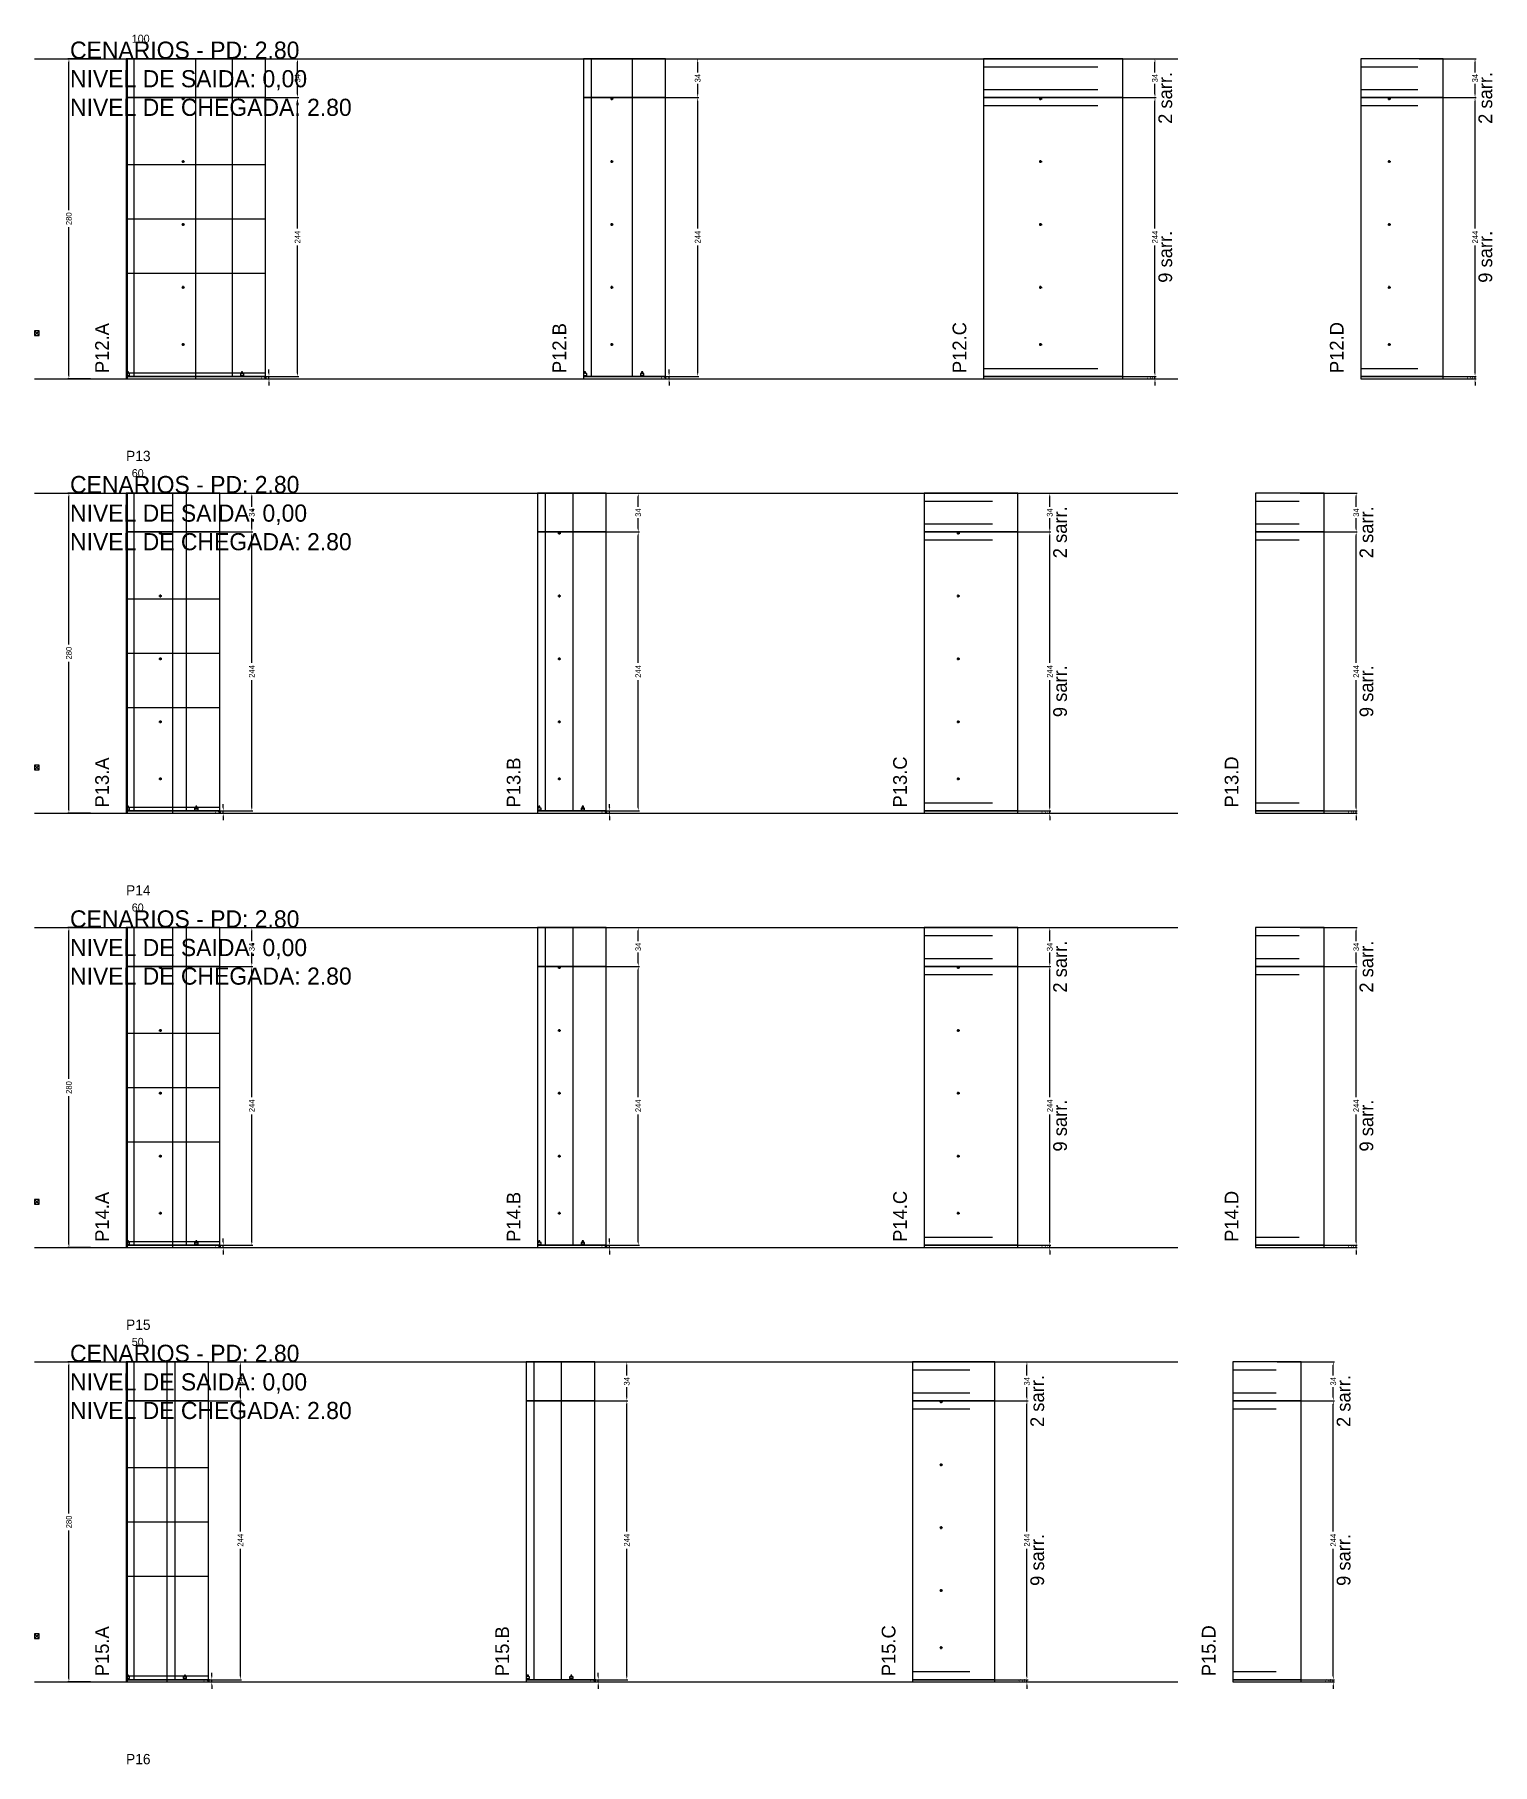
# Model space of a CAD drawing. Header units: centimetres. Extents: x -10500 to 4299, y -12546 to 295.
# Drawn here: x -7000 to -5725, y -2732 to -1219 of the extents above; entities that cross this region are included whole.
import ezdxf

# ---------------------------------------------------------------- set-up
doc = ezdxf.new("R2010")
doc.units = ezdxf.units.CM
doc.linetypes.add('DASHED', pattern=[2, -2])
for name, color, linetype in [('CHAPA', 140, 'Continuous'), ('COTA', 241, 'Continuous'), ('COTAS FURACAO', 16, 'Continuous'), ('Madeira', 30, 'Continuous'), ('MEIO_PONT', 160, 'Continuous'), ('NOMENCLATURA', 7, 'Continuous'), ('Nível', 160, 'Continuous'), ('Painéis', 200, 'Continuous'), ('Perfil Metálico', 150, 'Continuous'), ('SARR_2.2x7', 40, 'Continuous'), ('SARRAFO DE PRESSAO', 200, 'Continuous'), ('texto', 7, 'Continuous'), ('TEXTO_GERAL', 7, 'Continuous')]:
    doc.layers.add(name, color=color, linetype=linetype)
doc.dimstyles.new('PAINEL-NOVA', dxfattribs={"dimtxt": 5, "dimasz": 3, "dimexe": 1, "dimexo": 1, "dimgap": 1, "dimtad": 1, "dimcen": 2.5, "dimazin": 3, "dimtfac": 1, "dimtmove": 0, "dimatfit": 3})

# ---------------------------------------------------------------- blocks, each defined once
blk = doc.blocks.new('_CLOSEDFILLED')
at = {"color": 0, "linetype": 'BYBLOCK'}
blk.add_solid([(-1, 0.16), (0, 0), (-1, -0.16)], dxfattribs=at)
blk = doc.blocks.new('*D103')
for p, q in [((-6951, -1240), (-6971, -1240)), ((-6970, -1372.5), (-6970, -1243)), ((-6970, -1517), (-6970, -1387.5)), ((-6951, -1520), (-6971, -1520))]:
    blk.add_line(p, q)
at = {"layer": 'Defpoints'}
for p in [(-6950, -1240), (-6970, -1520), (-6950, -1520)]:
    blk.add_point(p, dxfattribs=at)
at = {"layer": 'COTA', "xscale": 3, "yscale": 3}
for p, rotation in [((-6970, -1240), 90), ((-6970, -1520), 270)]:
    blk.add_blockref('_CLOSEDFILLED', p, dxfattribs=dict(at, rotation=rotation))
at = {"layer": 'COTA', "insert": (-6970, -1380), "char_height": 5, "attachment_point": 5, "rotation": 90}
blk.add_mtext('280', dxfattribs=at)
blk = doc.blocks.new('MULDURA')
at = {"layer": 'Paineis'}
for p, q in [((0, 0), (4, 4)), ((4, 0), (0, 4))]:
    blk.add_line(p, q, dxfattribs=at)
blk.add_lwpolyline([(0, 0), (4, 0), (4, 4), (0, 4)], close=True, dxfattribs=at)
blk = doc.blocks.new('*D105')
for p, q in [((-6819, -1274), (-6769, -1274)), ((-6770, -1388.5), (-6770, -1277)), ((-6770, -1515), (-6770, -1403.5)), ((-6819, -1518), (-6769, -1518))]:
    blk.add_line(p, q)
at = {"layer": 'Defpoints'}
for p in [(-6820, -1274), (-6820, -1518), (-6770, -1518)]:
    blk.add_point(p, dxfattribs=at)
at = {"layer": 'COTA', "xscale": 3, "yscale": 3}
for p, rotation in [((-6770, -1274), 90), ((-6770, -1518), 270)]:
    blk.add_blockref('_CLOSEDFILLED', p, dxfattribs=dict(at, rotation=rotation))
at = {"layer": 'COTA', "insert": (-6770, -1396), "char_height": 5, "attachment_point": 5, "rotation": 90}
blk.add_mtext('244', dxfattribs=at)
blk = doc.blocks.new('*D106')
for p, q in [((-6819, -1240), (-6769, -1240)), ((-6770, -1252), (-6770, -1243)), ((-6770, -1271), (-6770, -1262)), ((-6819, -1274), (-6769, -1274))]:
    blk.add_line(p, q)
at = {"layer": 'Defpoints'}
for p in [(-6820, -1240), (-6820, -1274), (-6770, -1274)]:
    blk.add_point(p, dxfattribs=at)
at = {"layer": 'COTA', "xscale": 3, "yscale": 3}
for p, rotation in [((-6770, -1240), 90), ((-6770, -1274), 270)]:
    blk.add_blockref('_CLOSEDFILLED', p, dxfattribs=dict(at, rotation=rotation))
at = {"layer": 'COTA', "insert": (-6770, -1257), "char_height": 5, "attachment_point": 5, "rotation": 90}
blk.add_mtext('34', dxfattribs=at)
blk = doc.blocks.new('SLIPTEE')
at = {"layer": 'Paineis'}
blk.add_lwpolyline([(0, 0), (3, 0), (3, 1.5), (2, 1.5), (2, 3), (1, 3), (1, 1.5), (0, 1.5)], close=True, dxfattribs=at)
blk = doc.blocks.new('SLIPTDD')
at = {"layer": 'Paineis'}
blk.add_line((0, 1.5), (3, 1.5), dxfattribs=at)
blk.add_lwpolyline([(0, 0), (3, 0), (3, 1.5), (2, 1.5), (2, 3), (1, 3), (1, 1.5), (0, 1.5)], close=True, dxfattribs=at)
blk = doc.blocks.new('furacao')
at = {"layer": 'COTAS FURACAO'}
for p, q in [((-1.2, 0), (1.2, 0)), ((0, -1.2), (0, 1.2))]:
    blk.add_line(p, q, dxfattribs=at)
blk.add_circle((0, 0), 0.8, dxfattribs=at)
blk = doc.blocks.new('*D108')
for p, q in [((-6469, -1274), (-6419, -1274)), ((-6420, -1388.5), (-6420, -1277)), ((-6420, -1515), (-6420, -1403.5)), ((-6469, -1518), (-6419, -1518))]:
    blk.add_line(p, q)
at = {"layer": 'Defpoints'}
for p in [(-6470, -1274), (-6470, -1518), (-6420, -1518)]:
    blk.add_point(p, dxfattribs=at)
at = {"layer": 'COTA', "xscale": 3, "yscale": 3}
for p, rotation in [((-6420, -1274), 90), ((-6420, -1518), 270)]:
    blk.add_blockref('_CLOSEDFILLED', p, dxfattribs=dict(at, rotation=rotation))
at = {"layer": 'COTA', "insert": (-6420, -1396), "char_height": 5, "attachment_point": 5, "rotation": 90}
blk.add_mtext('244', dxfattribs=at)
blk = doc.blocks.new('*D109')
for p, q in [((-6469, -1240), (-6419, -1240)), ((-6420, -1252), (-6420, -1243)), ((-6420, -1271), (-6420, -1262)), ((-6469, -1274), (-6419, -1274))]:
    blk.add_line(p, q)
at = {"layer": 'Defpoints'}
for p in [(-6470, -1240), (-6470, -1274), (-6420, -1274)]:
    blk.add_point(p, dxfattribs=at)
at = {"layer": 'COTA', "xscale": 3, "yscale": 3}
for p, rotation in [((-6420, -1240), 90), ((-6420, -1274), 270)]:
    blk.add_blockref('_CLOSEDFILLED', p, dxfattribs=dict(at, rotation=rotation))
at = {"layer": 'COTA', "insert": (-6420, -1257), "char_height": 5, "attachment_point": 5, "rotation": 90}
blk.add_mtext('34', dxfattribs=at)
blk = doc.blocks.new('*D111')
for p, q in [((-6069, -1274), (-6019, -1274)), ((-6020, -1388.5), (-6020, -1277)), ((-6020, -1515), (-6020, -1403.5)), ((-6069, -1518), (-6019, -1518))]:
    blk.add_line(p, q)
at = {"layer": 'Defpoints'}
for p in [(-6070, -1274), (-6070, -1518), (-6020, -1518)]:
    blk.add_point(p, dxfattribs=at)
at = {"layer": 'COTA', "xscale": 3, "yscale": 3}
for p, rotation in [((-6020, -1274), 90), ((-6020, -1518), 270)]:
    blk.add_blockref('_CLOSEDFILLED', p, dxfattribs=dict(at, rotation=rotation))
at = {"layer": 'COTA', "insert": (-6020, -1396), "char_height": 5, "attachment_point": 5, "rotation": 90}
blk.add_mtext('244', dxfattribs=at)
blk = doc.blocks.new('*D112')
for p, q in [((-6069, -1240), (-6019, -1240)), ((-6020, -1252), (-6020, -1243)), ((-6020, -1271), (-6020, -1262)), ((-6069, -1274), (-6019, -1274))]:
    blk.add_line(p, q)
at = {"layer": 'Defpoints'}
for p in [(-6070, -1240), (-6070, -1274), (-6020, -1274)]:
    blk.add_point(p, dxfattribs=at)
at = {"layer": 'COTA', "xscale": 3, "yscale": 3}
for p, rotation in [((-6020, -1240), 90), ((-6020, -1274), 270)]:
    blk.add_blockref('_CLOSEDFILLED', p, dxfattribs=dict(at, rotation=rotation))
at = {"layer": 'COTA', "insert": (-6020, -1257), "char_height": 5, "attachment_point": 5, "rotation": 90}
blk.add_mtext('34', dxfattribs=at)
blk = doc.blocks.new('*D114')
for p, q in [((-5789, -1274), (-5739, -1274)), ((-5740, -1388.5), (-5740, -1277)), ((-5740, -1515), (-5740, -1403.5)), ((-5789, -1518), (-5739, -1518))]:
    blk.add_line(p, q)
at = {"layer": 'Defpoints'}
for p in [(-5790, -1274), (-5790, -1518), (-5740, -1518)]:
    blk.add_point(p, dxfattribs=at)
at = {"layer": 'COTA', "xscale": 3, "yscale": 3}
for p, rotation in [((-5740, -1274), 90), ((-5740, -1518), 270)]:
    blk.add_blockref('_CLOSEDFILLED', p, dxfattribs=dict(at, rotation=rotation))
at = {"layer": 'COTA', "insert": (-5740, -1396), "char_height": 5, "attachment_point": 5, "rotation": 90}
blk.add_mtext('244', dxfattribs=at)
blk = doc.blocks.new('*D115')
for p, q in [((-5789, -1240), (-5739, -1240)), ((-5740, -1252), (-5740, -1243)), ((-5740, -1271), (-5740, -1262)), ((-5789, -1274), (-5739, -1274))]:
    blk.add_line(p, q)
at = {"layer": 'Defpoints'}
for p in [(-5790, -1240), (-5790, -1274), (-5740, -1274)]:
    blk.add_point(p, dxfattribs=at)
at = {"layer": 'COTA', "xscale": 3, "yscale": 3}
for p, rotation in [((-5740, -1240), 90), ((-5740, -1274), 270)]:
    blk.add_blockref('_CLOSEDFILLED', p, dxfattribs=dict(at, rotation=rotation))
at = {"layer": 'COTA', "insert": (-5740, -1257), "char_height": 5, "attachment_point": 5, "rotation": 90}
blk.add_mtext('34', dxfattribs=at)
blk = doc.blocks.new('*D137')
for p, q in [((-6951, -1620), (-6971, -1620)), ((-6970, -1752.5), (-6970, -1623)), ((-6970, -1897), (-6970, -1767.5)), ((-6951, -1900), (-6971, -1900))]:
    blk.add_line(p, q)
at = {"layer": 'Defpoints'}
for p in [(-6950, -1620), (-6970, -1900), (-6950, -1900)]:
    blk.add_point(p, dxfattribs=at)
at = {"layer": 'COTA', "xscale": 3, "yscale": 3}
for p, rotation in [((-6970, -1620), 90), ((-6970, -1900), 270)]:
    blk.add_blockref('_CLOSEDFILLED', p, dxfattribs=dict(at, rotation=rotation))
at = {"layer": 'COTA', "insert": (-6970, -1760), "char_height": 5, "attachment_point": 5, "rotation": 90}
blk.add_mtext('280', dxfattribs=at)
blk = doc.blocks.new('*D139')
for p, q in [((-6859, -1654), (-6809, -1654)), ((-6810, -1768.5), (-6810, -1657)), ((-6810, -1895), (-6810, -1783.5)), ((-6859, -1898), (-6809, -1898))]:
    blk.add_line(p, q)
at = {"layer": 'Defpoints'}
for p in [(-6860, -1654), (-6860, -1898), (-6810, -1898)]:
    blk.add_point(p, dxfattribs=at)
at = {"layer": 'COTA', "xscale": 3, "yscale": 3}
for p, rotation in [((-6810, -1654), 90), ((-6810, -1898), 270)]:
    blk.add_blockref('_CLOSEDFILLED', p, dxfattribs=dict(at, rotation=rotation))
at = {"layer": 'COTA', "insert": (-6810, -1776), "char_height": 5, "attachment_point": 5, "rotation": 90}
blk.add_mtext('244', dxfattribs=at)
blk = doc.blocks.new('*D140')
for p, q in [((-6859, -1620), (-6809, -1620)), ((-6810, -1632), (-6810, -1623)), ((-6810, -1651), (-6810, -1642)), ((-6859, -1654), (-6809, -1654))]:
    blk.add_line(p, q)
at = {"layer": 'Defpoints'}
for p in [(-6860, -1620), (-6860, -1654), (-6810, -1654)]:
    blk.add_point(p, dxfattribs=at)
at = {"layer": 'COTA', "xscale": 3, "yscale": 3}
for p, rotation in [((-6810, -1620), 90), ((-6810, -1654), 270)]:
    blk.add_blockref('_CLOSEDFILLED', p, dxfattribs=dict(at, rotation=rotation))
at = {"layer": 'COTA', "insert": (-6810, -1637), "char_height": 5, "attachment_point": 5, "rotation": 90}
blk.add_mtext('34', dxfattribs=at)
blk = doc.blocks.new('*D142')
for p, q in [((-6521, -1654), (-6471, -1654)), ((-6472, -1768.5), (-6472, -1657)), ((-6472, -1895), (-6472, -1783.5)), ((-6521, -1898), (-6471, -1898))]:
    blk.add_line(p, q)
at = {"layer": 'Defpoints'}
for p in [(-6522, -1654), (-6522, -1898), (-6472, -1898)]:
    blk.add_point(p, dxfattribs=at)
at = {"layer": 'COTA', "xscale": 3, "yscale": 3}
for p, rotation in [((-6472, -1654), 90), ((-6472, -1898), 270)]:
    blk.add_blockref('_CLOSEDFILLED', p, dxfattribs=dict(at, rotation=rotation))
at = {"layer": 'COTA', "insert": (-6472, -1776), "char_height": 5, "attachment_point": 5, "rotation": 90}
blk.add_mtext('244', dxfattribs=at)
blk = doc.blocks.new('*D143')
for p, q in [((-6521, -1620), (-6471, -1620)), ((-6472, -1632), (-6472, -1623)), ((-6472, -1651), (-6472, -1642)), ((-6521, -1654), (-6471, -1654))]:
    blk.add_line(p, q)
at = {"layer": 'Defpoints'}
for p in [(-6522, -1620), (-6522, -1654), (-6472, -1654)]:
    blk.add_point(p, dxfattribs=at)
at = {"layer": 'COTA', "xscale": 3, "yscale": 3}
for p, rotation in [((-6472, -1620), 90), ((-6472, -1654), 270)]:
    blk.add_blockref('_CLOSEDFILLED', p, dxfattribs=dict(at, rotation=rotation))
at = {"layer": 'COTA', "insert": (-6472, -1637), "char_height": 5, "attachment_point": 5, "rotation": 90}
blk.add_mtext('34', dxfattribs=at)
blk = doc.blocks.new('*D145')
for p, q in [((-6161, -1654), (-6111, -1654)), ((-6112, -1768.5), (-6112, -1657)), ((-6112, -1895), (-6112, -1783.5)), ((-6161, -1898), (-6111, -1898))]:
    blk.add_line(p, q)
at = {"layer": 'Defpoints'}
for p in [(-6162, -1654), (-6162, -1898), (-6112, -1898)]:
    blk.add_point(p, dxfattribs=at)
at = {"layer": 'COTA', "xscale": 3, "yscale": 3}
for p, rotation in [((-6112, -1654), 90), ((-6112, -1898), 270)]:
    blk.add_blockref('_CLOSEDFILLED', p, dxfattribs=dict(at, rotation=rotation))
at = {"layer": 'COTA', "insert": (-6112, -1776), "char_height": 5, "attachment_point": 5, "rotation": 90}
blk.add_mtext('244', dxfattribs=at)
blk = doc.blocks.new('*D146')
for p, q in [((-6161, -1620), (-6111, -1620)), ((-6112, -1632), (-6112, -1623)), ((-6112, -1651), (-6112, -1642)), ((-6161, -1654), (-6111, -1654))]:
    blk.add_line(p, q)
at = {"layer": 'Defpoints'}
for p in [(-6162, -1620), (-6162, -1654), (-6112, -1654)]:
    blk.add_point(p, dxfattribs=at)
at = {"layer": 'COTA', "xscale": 3, "yscale": 3}
for p, rotation in [((-6112, -1620), 90), ((-6112, -1654), 270)]:
    blk.add_blockref('_CLOSEDFILLED', p, dxfattribs=dict(at, rotation=rotation))
at = {"layer": 'COTA', "insert": (-6112, -1637), "char_height": 5, "attachment_point": 5, "rotation": 90}
blk.add_mtext('34', dxfattribs=at)
blk = doc.blocks.new('*D148')
for p, q in [((-5893, -1654), (-5843, -1654)), ((-5844, -1768.5), (-5844, -1657)), ((-5844, -1895), (-5844, -1783.5)), ((-5893, -1898), (-5843, -1898))]:
    blk.add_line(p, q)
at = {"layer": 'Defpoints'}
for p in [(-5894, -1654), (-5894, -1898), (-5844, -1898)]:
    blk.add_point(p, dxfattribs=at)
at = {"layer": 'COTA', "xscale": 3, "yscale": 3}
for p, rotation in [((-5844, -1654), 90), ((-5844, -1898), 270)]:
    blk.add_blockref('_CLOSEDFILLED', p, dxfattribs=dict(at, rotation=rotation))
at = {"layer": 'COTA', "insert": (-5844, -1776), "char_height": 5, "attachment_point": 5, "rotation": 90}
blk.add_mtext('244', dxfattribs=at)
blk = doc.blocks.new('*D149')
for p, q in [((-5893, -1620), (-5843, -1620)), ((-5844, -1632), (-5844, -1623)), ((-5844, -1651), (-5844, -1642)), ((-5893, -1654), (-5843, -1654))]:
    blk.add_line(p, q)
at = {"layer": 'Defpoints'}
for p in [(-5894, -1620), (-5894, -1654), (-5844, -1654)]:
    blk.add_point(p, dxfattribs=at)
at = {"layer": 'COTA', "xscale": 3, "yscale": 3}
for p, rotation in [((-5844, -1620), 90), ((-5844, -1654), 270)]:
    blk.add_blockref('_CLOSEDFILLED', p, dxfattribs=dict(at, rotation=rotation))
at = {"layer": 'COTA', "insert": (-5844, -1637), "char_height": 5, "attachment_point": 5, "rotation": 90}
blk.add_mtext('34', dxfattribs=at)
blk = doc.blocks.new('*D171')
for p, q in [((-6951, -2000), (-6971, -2000)), ((-6970, -2132.5), (-6970, -2003)), ((-6970, -2277), (-6970, -2147.5)), ((-6951, -2280), (-6971, -2280))]:
    blk.add_line(p, q)
at = {"layer": 'Defpoints'}
for p in [(-6950, -2000), (-6970, -2280), (-6950, -2280)]:
    blk.add_point(p, dxfattribs=at)
at = {"layer": 'COTA', "xscale": 3, "yscale": 3}
for p, rotation in [((-6970, -2000), 90), ((-6970, -2280), 270)]:
    blk.add_blockref('_CLOSEDFILLED', p, dxfattribs=dict(at, rotation=rotation))
at = {"layer": 'COTA', "insert": (-6970, -2140), "char_height": 5, "attachment_point": 5, "rotation": 90}
blk.add_mtext('280', dxfattribs=at)
blk = doc.blocks.new('*D173')
for p, q in [((-6859, -2034), (-6809, -2034)), ((-6810, -2148.5), (-6810, -2037)), ((-6810, -2275), (-6810, -2163.5)), ((-6859, -2278), (-6809, -2278))]:
    blk.add_line(p, q)
at = {"layer": 'Defpoints'}
for p in [(-6860, -2034), (-6860, -2278), (-6810, -2278)]:
    blk.add_point(p, dxfattribs=at)
at = {"layer": 'COTA', "xscale": 3, "yscale": 3}
for p, rotation in [((-6810, -2034), 90), ((-6810, -2278), 270)]:
    blk.add_blockref('_CLOSEDFILLED', p, dxfattribs=dict(at, rotation=rotation))
at = {"layer": 'COTA', "insert": (-6810, -2156), "char_height": 5, "attachment_point": 5, "rotation": 90}
blk.add_mtext('244', dxfattribs=at)
blk = doc.blocks.new('*D174')
for p, q in [((-6859, -2000), (-6809, -2000)), ((-6810, -2012), (-6810, -2003)), ((-6810, -2031), (-6810, -2022)), ((-6859, -2034), (-6809, -2034))]:
    blk.add_line(p, q)
at = {"layer": 'Defpoints'}
for p in [(-6860, -2000), (-6860, -2034), (-6810, -2034)]:
    blk.add_point(p, dxfattribs=at)
at = {"layer": 'COTA', "xscale": 3, "yscale": 3}
for p, rotation in [((-6810, -2000), 90), ((-6810, -2034), 270)]:
    blk.add_blockref('_CLOSEDFILLED', p, dxfattribs=dict(at, rotation=rotation))
at = {"layer": 'COTA', "insert": (-6810, -2017), "char_height": 5, "attachment_point": 5, "rotation": 90}
blk.add_mtext('34', dxfattribs=at)
blk = doc.blocks.new('*D176')
for p, q in [((-6521, -2034), (-6471, -2034)), ((-6472, -2148.5), (-6472, -2037)), ((-6472, -2275), (-6472, -2163.5)), ((-6521, -2278), (-6471, -2278))]:
    blk.add_line(p, q)
at = {"layer": 'Defpoints'}
for p in [(-6522, -2034), (-6522, -2278), (-6472, -2278)]:
    blk.add_point(p, dxfattribs=at)
at = {"layer": 'COTA', "xscale": 3, "yscale": 3}
for p, rotation in [((-6472, -2034), 90), ((-6472, -2278), 270)]:
    blk.add_blockref('_CLOSEDFILLED', p, dxfattribs=dict(at, rotation=rotation))
at = {"layer": 'COTA', "insert": (-6472, -2156), "char_height": 5, "attachment_point": 5, "rotation": 90}
blk.add_mtext('244', dxfattribs=at)
blk = doc.blocks.new('*D177')
for p, q in [((-6521, -2000), (-6471, -2000)), ((-6472, -2012), (-6472, -2003)), ((-6472, -2031), (-6472, -2022)), ((-6521, -2034), (-6471, -2034))]:
    blk.add_line(p, q)
at = {"layer": 'Defpoints'}
for p in [(-6522, -2000), (-6522, -2034), (-6472, -2034)]:
    blk.add_point(p, dxfattribs=at)
at = {"layer": 'COTA', "xscale": 3, "yscale": 3}
for p, rotation in [((-6472, -2000), 90), ((-6472, -2034), 270)]:
    blk.add_blockref('_CLOSEDFILLED', p, dxfattribs=dict(at, rotation=rotation))
at = {"layer": 'COTA', "insert": (-6472, -2017), "char_height": 5, "attachment_point": 5, "rotation": 90}
blk.add_mtext('34', dxfattribs=at)
blk = doc.blocks.new('*D179')
for p, q in [((-6161, -2034), (-6111, -2034)), ((-6112, -2148.5), (-6112, -2037)), ((-6112, -2275), (-6112, -2163.5)), ((-6161, -2278), (-6111, -2278))]:
    blk.add_line(p, q)
at = {"layer": 'Defpoints'}
for p in [(-6162, -2034), (-6162, -2278), (-6112, -2278)]:
    blk.add_point(p, dxfattribs=at)
at = {"layer": 'COTA', "xscale": 3, "yscale": 3}
for p, rotation in [((-6112, -2034), 90), ((-6112, -2278), 270)]:
    blk.add_blockref('_CLOSEDFILLED', p, dxfattribs=dict(at, rotation=rotation))
at = {"layer": 'COTA', "insert": (-6112, -2156), "char_height": 5, "attachment_point": 5, "rotation": 90}
blk.add_mtext('244', dxfattribs=at)
blk = doc.blocks.new('*D180')
for p, q in [((-6161, -2000), (-6111, -2000)), ((-6112, -2012), (-6112, -2003)), ((-6112, -2031), (-6112, -2022)), ((-6161, -2034), (-6111, -2034))]:
    blk.add_line(p, q)
at = {"layer": 'Defpoints'}
for p in [(-6162, -2000), (-6162, -2034), (-6112, -2034)]:
    blk.add_point(p, dxfattribs=at)
at = {"layer": 'COTA', "xscale": 3, "yscale": 3}
for p, rotation in [((-6112, -2000), 90), ((-6112, -2034), 270)]:
    blk.add_blockref('_CLOSEDFILLED', p, dxfattribs=dict(at, rotation=rotation))
at = {"layer": 'COTA', "insert": (-6112, -2017), "char_height": 5, "attachment_point": 5, "rotation": 90}
blk.add_mtext('34', dxfattribs=at)
blk = doc.blocks.new('*D182')
for p, q in [((-5893, -2034), (-5843, -2034)), ((-5844, -2148.5), (-5844, -2037)), ((-5844, -2275), (-5844, -2163.5)), ((-5893, -2278), (-5843, -2278))]:
    blk.add_line(p, q)
at = {"layer": 'Defpoints'}
for p in [(-5894, -2034), (-5894, -2278), (-5844, -2278)]:
    blk.add_point(p, dxfattribs=at)
at = {"layer": 'COTA', "xscale": 3, "yscale": 3}
for p, rotation in [((-5844, -2034), 90), ((-5844, -2278), 270)]:
    blk.add_blockref('_CLOSEDFILLED', p, dxfattribs=dict(at, rotation=rotation))
at = {"layer": 'COTA', "insert": (-5844, -2156), "char_height": 5, "attachment_point": 5, "rotation": 90}
blk.add_mtext('244', dxfattribs=at)
blk = doc.blocks.new('*D183')
for p, q in [((-5893, -2000), (-5843, -2000)), ((-5844, -2012), (-5844, -2003)), ((-5844, -2031), (-5844, -2022)), ((-5893, -2034), (-5843, -2034))]:
    blk.add_line(p, q)
at = {"layer": 'Defpoints'}
for p in [(-5894, -2000), (-5894, -2034), (-5844, -2034)]:
    blk.add_point(p, dxfattribs=at)
at = {"layer": 'COTA', "xscale": 3, "yscale": 3}
for p, rotation in [((-5844, -2000), 90), ((-5844, -2034), 270)]:
    blk.add_blockref('_CLOSEDFILLED', p, dxfattribs=dict(at, rotation=rotation))
at = {"layer": 'COTA', "insert": (-5844, -2017), "char_height": 5, "attachment_point": 5, "rotation": 90}
blk.add_mtext('34', dxfattribs=at)
blk = doc.blocks.new('*D205')
for p, q in [((-6951, -2380), (-6971, -2380)), ((-6970, -2512.5), (-6970, -2383)), ((-6970, -2657), (-6970, -2527.5)), ((-6951, -2660), (-6971, -2660))]:
    blk.add_line(p, q)
at = {"layer": 'Defpoints'}
for p in [(-6950, -2380), (-6970, -2660), (-6950, -2660)]:
    blk.add_point(p, dxfattribs=at)
at = {"layer": 'COTA', "xscale": 3, "yscale": 3}
for p, rotation in [((-6970, -2380), 90), ((-6970, -2660), 270)]:
    blk.add_blockref('_CLOSEDFILLED', p, dxfattribs=dict(at, rotation=rotation))
at = {"layer": 'COTA', "insert": (-6970, -2520), "char_height": 5, "attachment_point": 5, "rotation": 90}
blk.add_mtext('280', dxfattribs=at)
blk = doc.blocks.new('*D207')
for p, q in [((-6869, -2414), (-6819, -2414)), ((-6820, -2528.5), (-6820, -2417)), ((-6820, -2655), (-6820, -2543.5)), ((-6869, -2658), (-6819, -2658))]:
    blk.add_line(p, q)
at = {"layer": 'Defpoints'}
for p in [(-6870, -2414), (-6870, -2658), (-6820, -2658)]:
    blk.add_point(p, dxfattribs=at)
at = {"layer": 'COTA', "xscale": 3, "yscale": 3}
for p, rotation in [((-6820, -2414), 90), ((-6820, -2658), 270)]:
    blk.add_blockref('_CLOSEDFILLED', p, dxfattribs=dict(at, rotation=rotation))
at = {"layer": 'COTA', "insert": (-6820, -2536), "char_height": 5, "attachment_point": 5, "rotation": 90}
blk.add_mtext('244', dxfattribs=at)
blk = doc.blocks.new('*D208')
for p, q in [((-6869, -2380), (-6819, -2380)), ((-6820, -2392), (-6820, -2383)), ((-6820, -2411), (-6820, -2402)), ((-6869, -2414), (-6819, -2414))]:
    blk.add_line(p, q)
at = {"layer": 'Defpoints'}
for p in [(-6870, -2380), (-6870, -2414), (-6820, -2414)]:
    blk.add_point(p, dxfattribs=at)
at = {"layer": 'COTA', "xscale": 3, "yscale": 3}
for p, rotation in [((-6820, -2380), 90), ((-6820, -2414), 270)]:
    blk.add_blockref('_CLOSEDFILLED', p, dxfattribs=dict(at, rotation=rotation))
at = {"layer": 'COTA', "insert": (-6820, -2397), "char_height": 5, "attachment_point": 5, "rotation": 90}
blk.add_mtext('34', dxfattribs=at)
blk = doc.blocks.new('*D210')
for p, q in [((-6531, -2414), (-6481, -2414)), ((-6482, -2528.5), (-6482, -2417)), ((-6482, -2655), (-6482, -2543.5)), ((-6531, -2658), (-6481, -2658))]:
    blk.add_line(p, q)
at = {"layer": 'Defpoints'}
for p in [(-6532, -2414), (-6532, -2658), (-6482, -2658)]:
    blk.add_point(p, dxfattribs=at)
at = {"layer": 'COTA', "xscale": 3, "yscale": 3}
for p, rotation in [((-6482, -2414), 90), ((-6482, -2658), 270)]:
    blk.add_blockref('_CLOSEDFILLED', p, dxfattribs=dict(at, rotation=rotation))
at = {"layer": 'COTA', "insert": (-6482, -2536), "char_height": 5, "attachment_point": 5, "rotation": 90}
blk.add_mtext('244', dxfattribs=at)
blk = doc.blocks.new('*D211')
for p, q in [((-6531, -2380), (-6481, -2380)), ((-6482, -2392), (-6482, -2383)), ((-6482, -2411), (-6482, -2402)), ((-6531, -2414), (-6481, -2414))]:
    blk.add_line(p, q)
at = {"layer": 'Defpoints'}
for p in [(-6532, -2380), (-6532, -2414), (-6482, -2414)]:
    blk.add_point(p, dxfattribs=at)
at = {"layer": 'COTA', "xscale": 3, "yscale": 3}
for p, rotation in [((-6482, -2380), 90), ((-6482, -2414), 270)]:
    blk.add_blockref('_CLOSEDFILLED', p, dxfattribs=dict(at, rotation=rotation))
at = {"layer": 'COTA', "insert": (-6482, -2397), "char_height": 5, "attachment_point": 5, "rotation": 90}
blk.add_mtext('34', dxfattribs=at)
blk = doc.blocks.new('*D213')
for p, q in [((-6181, -2414), (-6131, -2414)), ((-6132, -2528.5), (-6132, -2417)), ((-6132, -2655), (-6132, -2543.5)), ((-6181, -2658), (-6131, -2658))]:
    blk.add_line(p, q)
at = {"layer": 'Defpoints'}
for p in [(-6182, -2414), (-6182, -2658), (-6132, -2658)]:
    blk.add_point(p, dxfattribs=at)
at = {"layer": 'COTA', "xscale": 3, "yscale": 3}
for p, rotation in [((-6132, -2414), 90), ((-6132, -2658), 270)]:
    blk.add_blockref('_CLOSEDFILLED', p, dxfattribs=dict(at, rotation=rotation))
at = {"layer": 'COTA', "insert": (-6132, -2536), "char_height": 5, "attachment_point": 5, "rotation": 90}
blk.add_mtext('244', dxfattribs=at)
blk = doc.blocks.new('*D214')
for p, q in [((-6181, -2380), (-6131, -2380)), ((-6132, -2392), (-6132, -2383)), ((-6132, -2411), (-6132, -2402)), ((-6181, -2414), (-6131, -2414))]:
    blk.add_line(p, q)
at = {"layer": 'Defpoints'}
for p in [(-6182, -2380), (-6182, -2414), (-6132, -2414)]:
    blk.add_point(p, dxfattribs=at)
at = {"layer": 'COTA', "xscale": 3, "yscale": 3}
for p, rotation in [((-6132, -2380), 90), ((-6132, -2414), 270)]:
    blk.add_blockref('_CLOSEDFILLED', p, dxfattribs=dict(at, rotation=rotation))
at = {"layer": 'COTA', "insert": (-6132, -2397), "char_height": 5, "attachment_point": 5, "rotation": 90}
blk.add_mtext('34', dxfattribs=at)
blk = doc.blocks.new('*D216')
for p, q in [((-5913, -2414), (-5863, -2414)), ((-5864, -2528.5), (-5864, -2417)), ((-5864, -2655), (-5864, -2543.5)), ((-5913, -2658), (-5863, -2658))]:
    blk.add_line(p, q)
at = {"layer": 'Defpoints'}
for p in [(-5914, -2414), (-5914, -2658), (-5864, -2658)]:
    blk.add_point(p, dxfattribs=at)
at = {"layer": 'COTA', "xscale": 3, "yscale": 3}
for p, rotation in [((-5864, -2414), 90), ((-5864, -2658), 270)]:
    blk.add_blockref('_CLOSEDFILLED', p, dxfattribs=dict(at, rotation=rotation))
at = {"layer": 'COTA', "insert": (-5864, -2536), "char_height": 5, "attachment_point": 5, "rotation": 90}
blk.add_mtext('244', dxfattribs=at)
blk = doc.blocks.new('*D217')
for p, q in [((-5913, -2380), (-5863, -2380)), ((-5864, -2392), (-5864, -2383)), ((-5864, -2411), (-5864, -2402)), ((-5913, -2414), (-5863, -2414))]:
    blk.add_line(p, q)
at = {"layer": 'Defpoints'}
for p in [(-5914, -2380), (-5914, -2414), (-5864, -2414)]:
    blk.add_point(p, dxfattribs=at)
at = {"layer": 'COTA', "xscale": 3, "yscale": 3}
for p, rotation in [((-5864, -2380), 90), ((-5864, -2414), 270)]:
    blk.add_blockref('_CLOSEDFILLED', p, dxfattribs=dict(at, rotation=rotation))
at = {"layer": 'COTA', "insert": (-5864, -2397), "char_height": 5, "attachment_point": 5, "rotation": 90}
blk.add_mtext('34', dxfattribs=at)

msp = doc.modelspace()

# ---------------------------------------------------------------- linework, layer by layer
at = {"layer": 'CHAPA'}
for points in [[(-6920, -1520), (-6918.8, -1520), (-6918.8, -1240), (-6920, -1240)], [(-6920, -1900), (-6918.8, -1900), (-6918.8, -1620), (-6920, -1620)], [(-6920, -2280), (-6918.8, -2280), (-6918.8, -2000), (-6920, -2000)], [(-6920, -2660), (-6918.8, -2660), (-6918.8, -2380), (-6920, -2380)]]:
    msp.add_lwpolyline(points, close=True, dxfattribs=at)
at = {"layer": 'Madeira'}
for points in [[(-6920, -1332.4), (-6798, -1332.4)], [(-6920, -1427.6), (-6798, -1427.6)], [(-6920, -1712.4), (-6838, -1712.4)], [(-6920, -1807.6), (-6838, -1807.6)], [(-6920, -2092.4), (-6838, -2092.4)], [(-6920, -2187.6), (-6838, -2187.6)], [(-6920, -2472.4), (-6848, -2472.4)], [(-6920, -2567.6), (-6848, -2567.6)]]:
    msp.add_lwpolyline(points, dxfattribs=at)
at = {"layer": 'MEIO_PONT'}
for points in [[(-6920, -1380), (-6798, -1380)], [(-6920, -1760), (-6838, -1760)], [(-6920, -2140), (-6838, -2140)], [(-6920, -2520), (-6848, -2520)]]:
    msp.add_lwpolyline(points, dxfattribs=at)
at = {"layer": 'Nível', "linetype": 'DASHED'}
for points in [[(-7000, -1240), (-6000, -1240)], [(-7000, -1520), (-6000, -1520)], [(-7000, -1620), (-6000, -1620)], [(-7000, -1900), (-6000, -1900)], [(-7000, -2000), (-6000, -2000)], [(-7000, -2280), (-6000, -2280)], [(-7000, -2380), (-6000, -2380)], [(-7000, -2660), (-6000, -2660)]]:
    msp.add_lwpolyline(points, dxfattribs=at)
at = {"layer": 'Painéis'}
for points in [[(-6920, -1274), (-6798, -1274), (-6798, -1240), (-6920, -1240)], [(-6920, -1520), (-6798, -1520), (-6798, -1240), (-6920, -1240)], [(-6520, -1274), (-6448, -1274), (-6448, -1240), (-6520, -1240)], [(-6170, -1274), (-6048, -1274), (-6048, -1240), (-6170, -1240)], [(-5840, -1274), (-5768, -1274), (-5768, -1240), (-5840, -1240)], [(-6920, -1518), (-6798, -1518), (-6798, -1274), (-6920, -1274)], [(-6520, -1518), (-6448, -1518), (-6448, -1274), (-6520, -1274)], [(-6170, -1518), (-6048, -1518), (-6048, -1274), (-6170, -1274)], [(-5840, -1518), (-5768, -1518), (-5768, -1274), (-5840, -1274)], [(-6920, -1520), (-6798, -1520), (-6798, -1518), (-6920, -1518)], [(-6520, -1520), (-6448, -1520), (-6448, -1518), (-6520, -1518)], [(-6170, -1520), (-6048, -1520), (-6048, -1518), (-6170, -1518)], [(-5840, -1520), (-5768, -1520), (-5768, -1518), (-5840, -1518)], [(-6920, -1654), (-6838, -1654), (-6838, -1620), (-6920, -1620)], [(-6920, -1900), (-6838, -1900), (-6838, -1620), (-6920, -1620)], [(-6560, -1654), (-6500, -1654), (-6500, -1620), (-6560, -1620)], [(-6222, -1654), (-6140, -1654), (-6140, -1620), (-6222, -1620)], [(-5932, -1654), (-5872, -1654), (-5872, -1620), (-5932, -1620)], [(-6920, -1898), (-6838, -1898), (-6838, -1654), (-6920, -1654)], [(-6560, -1898), (-6500, -1898), (-6500, -1654), (-6560, -1654)], [(-6222, -1898), (-6140, -1898), (-6140, -1654), (-6222, -1654)], [(-5932, -1898), (-5872, -1898), (-5872, -1654), (-5932, -1654)], [(-6920, -1900), (-6838, -1900), (-6838, -1898), (-6920, -1898)], [(-6560, -1900), (-6500, -1900), (-6500, -1898), (-6560, -1898)], [(-6222, -1900), (-6140, -1900), (-6140, -1898), (-6222, -1898)], [(-5932, -1900), (-5872, -1900), (-5872, -1898), (-5932, -1898)], [(-6920, -2034), (-6838, -2034), (-6838, -2000), (-6920, -2000)], [(-6920, -2280), (-6838, -2280), (-6838, -2000), (-6920, -2000)], [(-6560, -2034), (-6500, -2034), (-6500, -2000), (-6560, -2000)], [(-6222, -2034), (-6140, -2034), (-6140, -2000), (-6222, -2000)], [(-5932, -2034), (-5872, -2034), (-5872, -2000), (-5932, -2000)], [(-6920, -2278), (-6838, -2278), (-6838, -2034), (-6920, -2034)], [(-6560, -2278), (-6500, -2278), (-6500, -2034), (-6560, -2034)], [(-6222, -2278), (-6140, -2278), (-6140, -2034), (-6222, -2034)], [(-5932, -2278), (-5872, -2278), (-5872, -2034), (-5932, -2034)], [(-6920, -2280), (-6838, -2280), (-6838, -2278), (-6920, -2278)], [(-6560, -2280), (-6500, -2280), (-6500, -2278), (-6560, -2278)], [(-6222, -2280), (-6140, -2280), (-6140, -2278), (-6222, -2278)], [(-5932, -2280), (-5872, -2280), (-5872, -2278), (-5932, -2278)], [(-6920, -2414), (-6848, -2414), (-6848, -2380), (-6920, -2380)], [(-6920, -2660), (-6848, -2660), (-6848, -2380), (-6920, -2380)], [(-6570, -2414), (-6510, -2414), (-6510, -2380), (-6570, -2380)], [(-6232, -2414), (-6160, -2414), (-6160, -2380), (-6232, -2380)], [(-5952, -2414), (-5892, -2414), (-5892, -2380), (-5952, -2380)], [(-6920, -2658), (-6848, -2658), (-6848, -2414), (-6920, -2414)], [(-6570, -2658), (-6510, -2658), (-6510, -2414), (-6570, -2414)], [(-6232, -2658), (-6160, -2658), (-6160, -2414), (-6232, -2414)], [(-5952, -2658), (-5892, -2658), (-5892, -2414), (-5952, -2414)], [(-6920, -2660), (-6848, -2660), (-6848, -2658), (-6920, -2658)], [(-6570, -2660), (-6510, -2660), (-6510, -2658), (-6570, -2658)], [(-6232, -2660), (-6160, -2660), (-6160, -2658), (-6232, -2658)], [(-5952, -2660), (-5892, -2660), (-5892, -2658), (-5952, -2658)]]:
    msp.add_lwpolyline(points, close=True, dxfattribs=at)
at = {"layer": 'Perfil Metálico'}
for p, q in [((-6859, -1520), (-6859, -1240)), ((-6879, -1900), (-6879, -1620)), ((-6879, -2280), (-6879, -2000)), ((-6884, -2660), (-6884, -2380))]:
    msp.add_line(p, q, dxfattribs=at)
at = {"layer": 'SARR_2.2x7'}
for points in [[(-6913, -1274), (-6913, -1240)], [(-6827, -1274), (-6827, -1240)], [(-6513, -1274), (-6513, -1240)], [(-6477, -1274), (-6477, -1240)], [(-6170, -1247), (-6070, -1247)], [(-5840, -1247), (-5790, -1247)], [(-6170, -1267), (-6070, -1267)], [(-5840, -1267), (-5790, -1267)], [(-6170, -1281), (-6070, -1281)], [(-5840, -1281), (-5790, -1281)], [(-6170, -1511), (-6070, -1511)], [(-5840, -1511), (-5790, -1511)], [(-6913, -1654), (-6913, -1620)], [(-6867, -1654), (-6867, -1620)], [(-6553, -1654), (-6553, -1620)], [(-6529, -1654), (-6529, -1620)], [(-6222, -1627), (-6162, -1627)], [(-5932, -1627), (-5894, -1627)], [(-6222, -1647), (-6162, -1647)], [(-5932, -1647), (-5894, -1647)], [(-6222, -1661), (-6162, -1661)], [(-5932, -1661), (-5894, -1661)], [(-6222, -1891), (-6162, -1891)], [(-5932, -1891), (-5894, -1891)], [(-6913, -2034), (-6913, -2000)], [(-6867, -2034), (-6867, -2000)], [(-6553, -2034), (-6553, -2000)], [(-6529, -2034), (-6529, -2000)], [(-6222, -2007), (-6162, -2007)], [(-5932, -2007), (-5894, -2007)], [(-6222, -2027), (-6162, -2027)], [(-5932, -2027), (-5894, -2027)], [(-6222, -2041), (-6162, -2041)], [(-5932, -2041), (-5894, -2041)], [(-6222, -2271), (-6162, -2271)], [(-5932, -2271), (-5894, -2271)], [(-6913, -2414), (-6913, -2380)], [(-6877, -2414), (-6877, -2380)], [(-6563, -2414), (-6563, -2380)], [(-6539, -2414), (-6539, -2380)], [(-6232, -2387), (-6182, -2387)], [(-5952, -2387), (-5914, -2387)], [(-6232, -2407), (-6182, -2407)], [(-6232, -2421), (-6182, -2421)], [(-5952, -2407), (-5914, -2407)], [(-5952, -2421), (-5914, -2421)], [(-6232, -2651), (-6182, -2651)], [(-5952, -2651), (-5914, -2651)]]:
    msp.add_lwpolyline(points, dxfattribs=at)
at = {"layer": 'SARR_2.2x7', "linetype": 'DASHED'}
for points in [[(-6913, -1518), (-6913, -1274)], [(-6827, -1518), (-6827, -1274)], [(-6513, -1518), (-6513, -1274)], [(-6477, -1518), (-6477, -1274)], [(-6913, -1898), (-6913, -1654)], [(-6867, -1898), (-6867, -1654)], [(-6553, -1898), (-6553, -1654)], [(-6529, -1898), (-6529, -1654)], [(-6913, -2278), (-6913, -2034)], [(-6867, -2278), (-6867, -2034)], [(-6553, -2278), (-6553, -2034)], [(-6529, -2278), (-6529, -2034)], [(-6913, -2658), (-6913, -2414)], [(-6877, -2658), (-6877, -2414)], [(-6563, -2658), (-6563, -2414)], [(-6539, -2658), (-6539, -2414)]]:
    msp.add_lwpolyline(points, dxfattribs=at)
at = {"layer": 'SARRAFO DE PRESSAO'}
for points in [[(-6920, -1520), (-6798, -1520), (-6798, -1515), (-6920, -1515)], [(-6920, -1900), (-6838, -1900), (-6838, -1895), (-6920, -1895)], [(-6920, -2280), (-6838, -2280), (-6838, -2275), (-6920, -2275)], [(-6920, -2660), (-6848, -2660), (-6848, -2655), (-6920, -2655)]]:
    msp.add_lwpolyline(points, close=True, dxfattribs=at)

# ---------------------------------------------------------------- block references
at = {"layer": 'COTA'}
for name, p in [('furacao', (-6870, -1275)), ('furacao', (-6495, -1275)), ('furacao', (-6120, -1275)), ('furacao', (-5815, -1275)), ('furacao', (-6870, -1330)), ('furacao', (-6495, -1330)), ('furacao', (-6120, -1330)), ('furacao', (-5815, -1330)), ('furacao', (-6870, -1385)), ('furacao', (-6495, -1385)), ('furacao', (-6120, -1385)), ('furacao', (-5815, -1385)), ('furacao', (-6870, -1440)), ('furacao', (-6495, -1440)), ('furacao', (-6120, -1440)), ('furacao', (-5815, -1440)), ('MULDURA', (-7000, -1482)), ('furacao', (-6870, -1490)), ('furacao', (-6495, -1490)), ('furacao', (-6120, -1490)), ('furacao', (-5815, -1490)), ('SLIPTEE', (-6920, -1517)), ('SLIPTDD', (-6820, -1517)), ('SLIPTEE', (-6520, -1517)), ('SLIPTDD', (-6470, -1517)), ('furacao', (-6890, -1655)), ('furacao', (-6541, -1655)), ('furacao', (-6192, -1655)), ('furacao', (-6890, -1710)), ('furacao', (-6541, -1710)), ('furacao', (-6192, -1710)), ('furacao', (-6890, -1765)), ('furacao', (-6541, -1765)), ('furacao', (-6192, -1765)), ('furacao', (-6890, -1820)), ('furacao', (-6541, -1820)), ('furacao', (-6192, -1820)), ('MULDURA', (-7000, -1862)), ('furacao', (-6890, -1870)), ('furacao', (-6541, -1870)), ('furacao', (-6192, -1870)), ('SLIPTEE', (-6920, -1897)), ('SLIPTDD', (-6860, -1897)), ('SLIPTEE', (-6560, -1897)), ('SLIPTDD', (-6522, -1897)), ('furacao', (-6890, -2035)), ('furacao', (-6541, -2035)), ('furacao', (-6192, -2035)), ('furacao', (-6890, -2090)), ('furacao', (-6541, -2090)), ('furacao', (-6192, -2090)), ('furacao', (-6890, -2145)), ('furacao', (-6541, -2145)), ('furacao', (-6192, -2145)), ('furacao', (-6890, -2200)), ('furacao', (-6541, -2200)), ('furacao', (-6192, -2200)), ('MULDURA', (-7000, -2242)), ('furacao', (-6890, -2250)), ('furacao', (-6541, -2250)), ('furacao', (-6192, -2250)), ('SLIPTEE', (-6920, -2277)), ('SLIPTDD', (-6860, -2277)), ('SLIPTEE', (-6560, -2277)), ('SLIPTDD', (-6522, -2277)), ('furacao', (-6207, -2415)), ('furacao', (-6207, -2470)), ('furacao', (-6207, -2525)), ('furacao', (-6207, -2580)), ('MULDURA', (-7000, -2622)), ('furacao', (-6207, -2630)), ('SLIPTEE', (-6920, -2657)), ('SLIPTDD', (-6870, -2657)), ('SLIPTEE', (-6570, -2657)), ('SLIPTDD', (-6532, -2657))]:
    msp.add_blockref(name, p, dxfattribs=at)

# ---------------------------------------------------------------- texts
at = {"layer": 'NOMENCLATURA'}
for s, p in [('CENARIOS - PD: 2.80', (-6969, -1240)), ('NIVEL DE SAIDA: 0,00', (-6969, -1265)), ('NIVEL DE CHEGADA: 2.80', (-6969, -1290)), ('CENARIOS - PD: 2.80', (-6969, -1620)), ('NIVEL DE SAIDA: 0,00', (-6969, -1645)), ('NIVEL DE CHEGADA: 2.80', (-6969, -1670)), ('CENARIOS - PD: 2.80', (-6969, -2000)), ('NIVEL DE SAIDA: 0,00', (-6969, -2025)), ('NIVEL DE CHEGADA: 2.80', (-6969, -2050)), ('CENARIOS - PD: 2.80', (-6969, -2380)), ('NIVEL DE SAIDA: 0,00', (-6969, -2405)), ('NIVEL DE CHEGADA: 2.80', (-6969, -2430))]:
    msp.add_text(s, height=15, dxfattribs=at).set_placement(p)
for s, p in [('2 sarr.', (-6005, -1297)), ('2 sarr.', (-5725, -1297)), ('9 sarr.', (-6005, -1436)), ('9 sarr.', (-5725, -1436)), ('P12.A', (-6935, -1515)), ('P12.B', (-6535, -1515)), ('P12.C', (-6185, -1515)), ('P12.D', (-5855, -1515)), ('2 sarr.', (-6097, -1677)), ('2 sarr.', (-5829, -1677)), ('9 sarr.', (-6097, -1816)), ('9 sarr.', (-5829, -1816)), ('P13.A', (-6935, -1895)), ('P13.B', (-6575, -1895)), ('P13.C', (-6237, -1895)), ('P13.D', (-5947, -1895)), ('2 sarr.', (-6097, -2057)), ('2 sarr.', (-5829, -2057)), ('9 sarr.', (-6097, -2196)), ('9 sarr.', (-5829, -2196)), ('P14.A', (-6935, -2275)), ('P14.B', (-6575, -2275)), ('P14.C', (-6237, -2275)), ('P14.D', (-5947, -2275)), ('2 sarr.', (-6117, -2437)), ('2 sarr.', (-5849, -2437)), ('9 sarr.', (-6117, -2576)), ('9 sarr.', (-5849, -2576)), ('P15.A', (-6935, -2655)), ('P15.B', (-6585, -2655)), ('P15.C', (-6247, -2655)), ('P15.D', (-5967, -2655))]:
    msp.add_text(s, height=12, rotation=90, dxfattribs=at).set_placement(p)
at = {"layer": 'texto'}
for s, p in [('100', (-6915, -1226)), ('60', (-6915, -1606)), ('60', (-6915, -1986)), ('50', (-6915, -2366))]:
    msp.add_text(s, height=7, dxfattribs=at).set_placement(p)
at = {"layer": 'TEXTO_GERAL'}
for s, p in [('P13', (-6920, -1592)), ('P14', (-6920, -1972)), ('P15', (-6920, -2352)), ('P16', (-6920, -2732))]:
    msp.add_text(s, height=9, dxfattribs=at).set_placement(p)

# ---------------------------------------------------------------- dimensions: what is measured, and where the dimension line sits
at = {"layer": 'COTA'}
for base, p1, p2, picture, middle in [((-6970, -1520), (-6950, -1520), (-6950, -1240), '*D103', (-6970, -1380)), ((-6770, -1274), (-6820, -1274), (-6820, -1240), '*D106', (-6770, -1257)), ((-6420, -1274), (-6470, -1274), (-6470, -1240), '*D109', (-6420, -1257)), ((-6020, -1274), (-6070, -1274), (-6070, -1240), '*D112', (-6020, -1257)), ((-5740, -1274), (-5790, -1274), (-5790, -1240), '*D115', (-5740, -1257)), ((-6770, -1518), (-6820, -1518), (-6820, -1274), '*D105', (-6770, -1396)), ((-6420, -1518), (-6470, -1518), (-6470, -1274), '*D108', (-6420, -1396)), ((-6020, -1518), (-6070, -1518), (-6070, -1274), '*D111', (-6020, -1396)), ((-5740, -1518), (-5790, -1518), (-5790, -1274), '*D114', (-5740, -1396)), ((-6970, -1900), (-6950, -1900), (-6950, -1620), '*D137', (-6970, -1760)), ((-6810, -1654), (-6860, -1654), (-6860, -1620), '*D140', (-6810, -1637)), ((-6472, -1654), (-6522, -1654), (-6522, -1620), '*D143', (-6472, -1637)), ((-6112, -1654), (-6162, -1654), (-6162, -1620), '*D146', (-6112, -1637)), ((-5844, -1654), (-5894, -1654), (-5894, -1620), '*D149', (-5844, -1637)), ((-6810, -1898), (-6860, -1898), (-6860, -1654), '*D139', (-6810, -1776)), ((-6472, -1898), (-6522, -1898), (-6522, -1654), '*D142', (-6472, -1776)), ((-6112, -1898), (-6162, -1898), (-6162, -1654), '*D145', (-6112, -1776)), ((-5844, -1898), (-5894, -1898), (-5894, -1654), '*D148', (-5844, -1776)), ((-6970, -2280), (-6950, -2280), (-6950, -2000), '*D171', (-6970, -2140)), ((-6810, -2034), (-6860, -2034), (-6860, -2000), '*D174', (-6810, -2017)), ((-6472, -2034), (-6522, -2034), (-6522, -2000), '*D177', (-6472, -2017)), ((-6112, -2034), (-6162, -2034), (-6162, -2000), '*D180', (-6112, -2017)), ((-5844, -2034), (-5894, -2034), (-5894, -2000), '*D183', (-5844, -2017)), ((-6810, -2278), (-6860, -2278), (-6860, -2034), '*D173', (-6810, -2156)), ((-6472, -2278), (-6522, -2278), (-6522, -2034), '*D176', (-6472, -2156)), ((-6112, -2278), (-6162, -2278), (-6162, -2034), '*D179', (-6112, -2156)), ((-5844, -2278), (-5894, -2278), (-5894, -2034), '*D182', (-5844, -2156)), ((-6970, -2660), (-6950, -2660), (-6950, -2380), '*D205', (-6970, -2520)), ((-6820, -2414), (-6870, -2414), (-6870, -2380), '*D208', (-6820, -2397)), ((-6482, -2414), (-6532, -2414), (-6532, -2380), '*D211', (-6482, -2397)), ((-6132, -2414), (-6182, -2414), (-6182, -2380), '*D214', (-6132, -2397)), ((-5864, -2414), (-5914, -2414), (-5914, -2380), '*D217', (-5864, -2397)), ((-6820, -2658), (-6870, -2658), (-6870, -2414), '*D207', (-6820, -2536)), ((-6482, -2658), (-6532, -2658), (-6532, -2414), '*D210', (-6482, -2536)), ((-6132, -2658), (-6182, -2658), (-6182, -2414), '*D213', (-6132, -2536)), ((-5864, -2658), (-5914, -2658), (-5914, -2414), '*D216', (-5864, -2536))]:
    dim = msp.add_linear_dim(base=base, p1=p1, p2=p2, angle=90, dimstyle='PAINEL-NOVA', dxfattribs=at)
    dim.commit()
    dim.dimension.update_dxf_attribs({"geometry": picture, "text_midpoint": middle})
for base, p1, p2 in [((-6795, -1520), (-6820, -1520), (-6820, -1518)), ((-6445, -1520), (-6470, -1520), (-6470, -1518)), ((-6020, -1520), (-6070, -1520), (-6070, -1518)), ((-5740, -1520), (-5790, -1520), (-5790, -1518)), ((-6835, -1900), (-6860, -1900), (-6860, -1898)), ((-6497, -1900), (-6522, -1900), (-6522, -1898)), ((-6112, -1900), (-6162, -1900), (-6162, -1898)), ((-5844, -1900), (-5894, -1900), (-5894, -1898)), ((-6835, -2280), (-6860, -2280), (-6860, -2278)), ((-6497, -2280), (-6522, -2280), (-6522, -2278)), ((-6112, -2280), (-6162, -2280), (-6162, -2278)), ((-5844, -2280), (-5894, -2280), (-5894, -2278)), ((-6845, -2660), (-6870, -2660), (-6870, -2658)), ((-6507, -2660), (-6532, -2660), (-6532, -2658)), ((-6132, -2660), (-6182, -2660), (-6182, -2658)), ((-5864, -2660), (-5914, -2660), (-5914, -2658))]:
    msp.add_linear_dim(base=base, p1=p1, p2=p2, angle=90, dimstyle='PAINEL-NOVA', dxfattribs=at).render()

doc.saveas('drawing.dxf')
